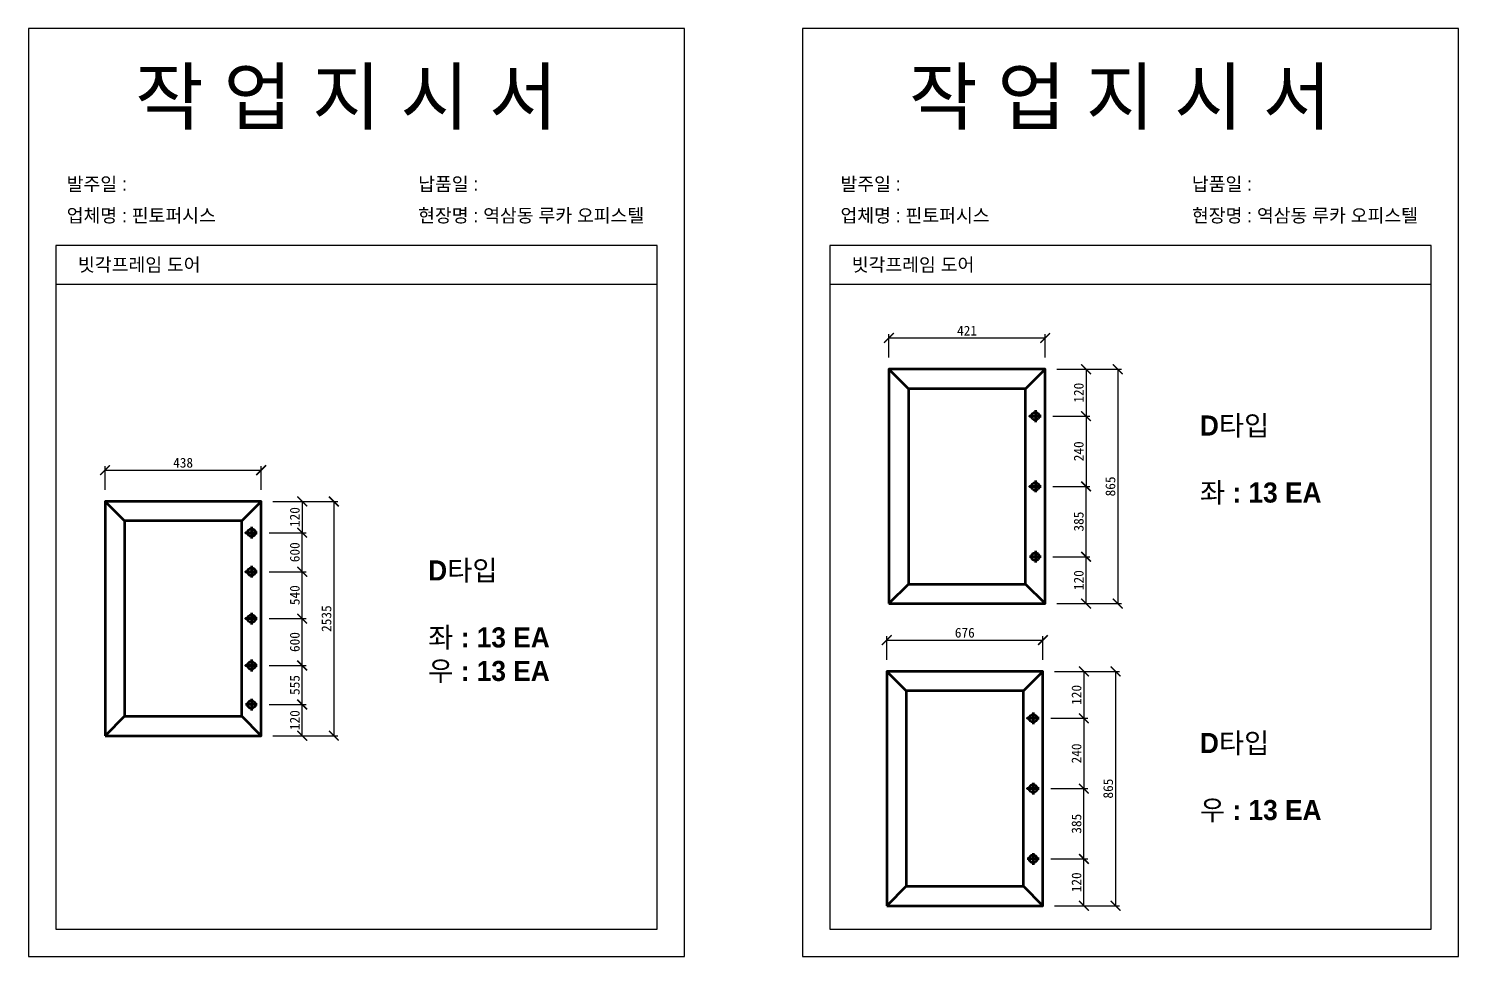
# Model space of a CAD drawing. Header units: millimetres. Extents: x -44117 to 256353, y -2095463 to 65325.
# Drawn here: x 5509 to 9170, y -381 to 1995 of the extents above; entities that cross this region are included whole.
import ezdxf

# ---------------------------------------------------------------- set-up
doc = ezdxf.new("R2010")
doc.units = ezdxf.units.MM
doc.header["$LTSCALE"] = 10
doc.layers.add('Layer1', color=7, linetype='Continuous', lineweight=70)
doc.dimstyles.new('ISO-25', dxfattribs={"dimtxt": 2.5, "dimasz": 2.5, "dimexe": 1, "dimexo": 1, "dimtad": 1, "dimtxsty": 'Standard', "dimblk": 'ARCHTICK', "dimcen": 2.5, "dimadec": 0, "dimazin": 0, "dimtfac": 1, "dimtmove": 0, "dimatfit": 3, "dimfxl": 0, "dimarcsym": 0})

# ---------------------------------------------------------------- blocks, each defined once
blk = doc.blocks.new('_ArchTick')
at = {"color": 0, "linetype": 'ByBlock', "const_width": 0.15}
blk.add_lwpolyline([(-0.5, -0.5), (0.5, 0.5)], dxfattribs=at)
blk = doc.blocks.new('*D80')
at = {"color": 0, "lineweight": -2}
for p, q in [((5704.5, 813.9), (5704.5, 874.1)), ((5704.5, 864.1), (6104.5, 864.1)), ((6104.5, 813.9), (6104.5, 874.1))]:
    blk.add_line(p, q, dxfattribs=at)
at = {"layer": 'Defpoints', "color": 0}
for p in [(6104.5, 864.1), (5704.5, 783.9), (6104.5, 783.9)]:
    blk.add_point(p, dxfattribs=at)
at = {"color": 0, "lineweight": -2, "xscale": 25, "yscale": 25, "zscale": 25, "rotation": 180}
blk.add_blockref('_ArchTick', (5704.5, 864.1), dxfattribs=at)
at = {"color": 0, "lineweight": -2, "xscale": 25, "yscale": 25, "zscale": 25}
blk.add_blockref('_ArchTick', (6104.5, 864.1), dxfattribs=at)
at = {"color": 0, "insert": (5904.5, 882.9), "char_height": 25, "attachment_point": 5}
blk.add_mtext('438', dxfattribs=at)
blk = doc.blocks.new('*D81')
at = {"color": 0, "lineweight": -2}
for p, q in [((6124.5, 263.9), (6219.4, 263.9)), ((6209.4, 183.9), (6209.4, 263.9)), ((6134.5, 183.9), (6219.4, 183.9))]:
    blk.add_line(p, q, dxfattribs=at)
at = {"layer": 'Defpoints', "color": 0}
for p in [(6094.5, 263.9), (6209.4, 263.9), (6104.5, 183.9)]:
    blk.add_point(p, dxfattribs=at)
at = {"color": 0, "lineweight": -2, "xscale": 25, "yscale": 25, "zscale": 25}
for p, rotation in [((6209.4, 263.9), 90), ((6209.4, 183.9), 270)]:
    blk.add_blockref('_ArchTick', p, dxfattribs=dict(at, rotation=rotation))
at = {"color": 0, "insert": (6190.6, 223.9), "char_height": 25, "attachment_point": 5, "rotation": 90}
blk.add_mtext('120', dxfattribs=at)
blk = doc.blocks.new('*D74')
at = {"color": 0, "lineweight": -2}
for p, q in [((6134.5, 783.9), (6219.4, 783.9)), ((6209.4, 783.9), (6209.4, 703.9)), ((6124.5, 703.9), (6219.4, 703.9))]:
    blk.add_line(p, q, dxfattribs=at)
at = {"layer": 'Defpoints', "color": 0}
for p in [(6104.5, 783.9), (6094.5, 703.9), (6209.4, 703.9)]:
    blk.add_point(p, dxfattribs=at)
at = {"color": 0, "lineweight": -2, "xscale": 25, "yscale": 25, "zscale": 25}
for p, rotation in [((6209.4, 783.9), 90), ((6209.4, 703.9), 270)]:
    blk.add_blockref('_ArchTick', p, dxfattribs=dict(at, rotation=rotation))
at = {"color": 0, "insert": (6190.6, 743.9), "char_height": 25, "attachment_point": 5, "rotation": 90}
blk.add_mtext('120', dxfattribs=at)
blk = doc.blocks.new('*D75')
at = {"color": 0, "lineweight": -2}
for p, q in [((6134.5, 783.9), (6300.4, 783.9)), ((6290.4, 783.9), (6290.4, 183.9)), ((6134.5, 183.9), (6300.4, 183.9))]:
    blk.add_line(p, q, dxfattribs=at)
at = {"layer": 'Defpoints', "color": 0}
for p in [(6104.5, 783.9), (6104.5, 183.9), (6290.4, 183.9)]:
    blk.add_point(p, dxfattribs=at)
at = {"color": 0, "lineweight": -2, "xscale": 25, "yscale": 25, "zscale": 25}
for p, rotation in [((6290.4, 783.9), 90), ((6290.4, 183.9), 270)]:
    blk.add_blockref('_ArchTick', p, dxfattribs=dict(at, rotation=rotation))
at = {"color": 0, "insert": (6271.7, 483.9), "char_height": 25, "attachment_point": 5, "rotation": 90}
blk.add_mtext('2535', dxfattribs=at)
blk = doc.blocks.new('*D76')
at = {"color": 0, "lineweight": -2}
for p, q in [((6124.5, 363.9), (6219.4, 363.9)), ((6209.4, 263.9), (6209.4, 363.9)), ((6124.5, 263.9), (6219.4, 263.9))]:
    blk.add_line(p, q, dxfattribs=at)
at = {"layer": 'Defpoints', "color": 0}
for p in [(6094.5, 363.9), (6209.4, 363.9), (6094.5, 263.9)]:
    blk.add_point(p, dxfattribs=at)
at = {"color": 0, "lineweight": -2, "xscale": 25, "yscale": 25, "zscale": 25}
for p, rotation in [((6209.4, 363.9), 90), ((6209.4, 263.9), 270)]:
    blk.add_blockref('_ArchTick', p, dxfattribs=dict(at, rotation=rotation))
at = {"color": 0, "insert": (6190.6, 313.9), "char_height": 25, "attachment_point": 5, "rotation": 90}
blk.add_mtext('555', dxfattribs=at)
blk = doc.blocks.new('*D77')
at = {"color": 0, "lineweight": -2}
for p, q in [((6124.5, 483.9), (6219.4, 483.9)), ((6209.4, 363.9), (6209.4, 483.9)), ((6124.5, 363.9), (6219.4, 363.9))]:
    blk.add_line(p, q, dxfattribs=at)
at = {"layer": 'Defpoints', "color": 0}
for p in [(6094.5, 483.9), (6209.4, 483.9), (6094.5, 363.9)]:
    blk.add_point(p, dxfattribs=at)
at = {"color": 0, "lineweight": -2, "xscale": 25, "yscale": 25, "zscale": 25}
for p, rotation in [((6209.4, 483.9), 90), ((6209.4, 363.9), 270)]:
    blk.add_blockref('_ArchTick', p, dxfattribs=dict(at, rotation=rotation))
at = {"color": 0, "insert": (6190.6, 423.9), "char_height": 25, "attachment_point": 5, "rotation": 90}
blk.add_mtext('600', dxfattribs=at)
blk = doc.blocks.new('*D78')
at = {"color": 0, "lineweight": -2}
for p, q in [((6124.5, 603.9), (6219.4, 603.9)), ((6209.4, 483.9), (6209.4, 603.9)), ((6124.5, 483.9), (6219.4, 483.9))]:
    blk.add_line(p, q, dxfattribs=at)
at = {"layer": 'Defpoints', "color": 0}
for p in [(6094.5, 603.9), (6209.4, 603.9), (6094.5, 483.9)]:
    blk.add_point(p, dxfattribs=at)
at = {"color": 0, "lineweight": -2, "xscale": 25, "yscale": 25, "zscale": 25}
for p, rotation in [((6209.4, 603.9), 90), ((6209.4, 483.9), 270)]:
    blk.add_blockref('_ArchTick', p, dxfattribs=dict(at, rotation=rotation))
at = {"color": 0, "insert": (6190.6, 543.9), "char_height": 25, "attachment_point": 5, "rotation": 90}
blk.add_mtext('540', dxfattribs=at)
blk = doc.blocks.new('*D79')
at = {"color": 0, "lineweight": -2}
for p, q in [((6124.5, 703.9), (6219.4, 703.9)), ((6209.4, 603.9), (6209.4, 703.9)), ((6124.5, 603.9), (6219.4, 603.9))]:
    blk.add_line(p, q, dxfattribs=at)
at = {"layer": 'Defpoints', "color": 0}
for p in [(6094.5, 703.9), (6209.4, 703.9), (6094.5, 603.9)]:
    blk.add_point(p, dxfattribs=at)
at = {"color": 0, "lineweight": -2, "xscale": 25, "yscale": 25, "zscale": 25}
for p, rotation in [((6209.4, 703.9), 90), ((6209.4, 603.9), 270)]:
    blk.add_blockref('_ArchTick', p, dxfattribs=dict(at, rotation=rotation))
at = {"color": 0, "insert": (6190.6, 653.9), "char_height": 25, "attachment_point": 5, "rotation": 90}
blk.add_mtext('600', dxfattribs=at)
blk = doc.blocks.new('*D86')
at = {"color": 0, "lineweight": -2}
for p, q in [((7712, 1152.4), (7712, 1212.7)), ((8112, 1152.4), (8112, 1212.7)), ((7712, 1202.7), (8112, 1202.7))]:
    blk.add_line(p, q, dxfattribs=at)
at = {"layer": 'Defpoints', "color": 0}
for p in [(8112, 1202.7), (7712, 1122.4), (8112, 1122.4)]:
    blk.add_point(p, dxfattribs=at)
at = {"color": 0, "lineweight": -2, "xscale": 25, "yscale": 25, "zscale": 25, "rotation": 180}
blk.add_blockref('_ArchTick', (7712, 1202.7), dxfattribs=at)
at = {"color": 0, "lineweight": -2, "xscale": 25, "yscale": 25, "zscale": 25}
blk.add_blockref('_ArchTick', (8112, 1202.7), dxfattribs=at)
at = {"color": 0, "insert": (7912, 1221.4), "char_height": 25, "attachment_point": 5}
blk.add_mtext('421', dxfattribs=at)
blk = doc.blocks.new('*D87')
at = {"color": 0, "lineweight": -2}
for p, q in [((8132, 642.4), (8226.8, 642.4)), ((8216.8, 522.4), (8216.8, 642.4)), ((8142, 522.4), (8226.8, 522.4))]:
    blk.add_line(p, q, dxfattribs=at)
at = {"layer": 'Defpoints', "color": 0}
for p in [(8102, 642.4), (8216.8, 642.4), (8112, 522.4)]:
    blk.add_point(p, dxfattribs=at)
at = {"color": 0, "lineweight": -2, "xscale": 25, "yscale": 25, "zscale": 25}
for p, rotation in [((8216.8, 642.4), 90), ((8216.8, 522.4), 270)]:
    blk.add_blockref('_ArchTick', p, dxfattribs=dict(at, rotation=rotation))
at = {"color": 0, "insert": (8198.1, 582.4), "char_height": 25, "attachment_point": 5, "rotation": 90}
blk.add_mtext('120', dxfattribs=at)
blk = doc.blocks.new('*D82')
at = {"color": 0, "lineweight": -2}
for p, q in [((8142, 1122.4), (8226.8, 1122.4)), ((8216.8, 1122.4), (8216.8, 1002.4)), ((8132, 1002.4), (8226.8, 1002.4))]:
    blk.add_line(p, q, dxfattribs=at)
at = {"layer": 'Defpoints', "color": 0}
for p in [(8112, 1122.4), (8102, 1002.4), (8216.8, 1002.4)]:
    blk.add_point(p, dxfattribs=at)
at = {"color": 0, "lineweight": -2, "xscale": 25, "yscale": 25, "zscale": 25}
for p, rotation in [((8216.8, 1122.4), 90), ((8216.8, 1002.4), 270)]:
    blk.add_blockref('_ArchTick', p, dxfattribs=dict(at, rotation=rotation))
at = {"color": 0, "insert": (8198.1, 1062.4), "char_height": 25, "attachment_point": 5, "rotation": 90}
blk.add_mtext('120', dxfattribs=at)
blk = doc.blocks.new('*D83')
at = {"color": 0, "lineweight": -2}
for p, q in [((8142, 1122.4), (8307.9, 1122.4)), ((8297.9, 1122.4), (8297.9, 522.4)), ((8142, 522.4), (8307.9, 522.4))]:
    blk.add_line(p, q, dxfattribs=at)
at = {"layer": 'Defpoints', "color": 0}
for p in [(8112, 1122.4), (8112, 522.4), (8297.9, 522.4)]:
    blk.add_point(p, dxfattribs=at)
at = {"color": 0, "lineweight": -2, "xscale": 25, "yscale": 25, "zscale": 25}
for p, rotation in [((8297.9, 1122.4), 90), ((8297.9, 522.4), 270)]:
    blk.add_blockref('_ArchTick', p, dxfattribs=dict(at, rotation=rotation))
at = {"color": 0, "insert": (8279.2, 822.4), "char_height": 25, "attachment_point": 5, "rotation": 90}
blk.add_mtext('865', dxfattribs=at)
blk = doc.blocks.new('*D84')
at = {"color": 0, "lineweight": -2}
for p, q in [((8132, 822.4), (8226.8, 822.4)), ((8216.8, 642.4), (8216.8, 822.4)), ((8132, 642.4), (8226.8, 642.4))]:
    blk.add_line(p, q, dxfattribs=at)
at = {"layer": 'Defpoints', "color": 0}
for p in [(8102, 822.4), (8216.8, 822.4), (8102, 642.4)]:
    blk.add_point(p, dxfattribs=at)
at = {"color": 0, "lineweight": -2, "xscale": 25, "yscale": 25, "zscale": 25}
for p, rotation in [((8216.8, 822.4), 90), ((8216.8, 642.4), 270)]:
    blk.add_blockref('_ArchTick', p, dxfattribs=dict(at, rotation=rotation))
at = {"color": 0, "insert": (8198.1, 732.4), "char_height": 25, "attachment_point": 5, "rotation": 90}
blk.add_mtext('385', dxfattribs=at)
blk = doc.blocks.new('*D85')
at = {"color": 0, "lineweight": -2}
for p, q in [((8132, 1002.4), (8226.8, 1002.4)), ((8216.8, 1002.4), (8216.8, 822.4)), ((8132, 822.4), (8226.8, 822.4))]:
    blk.add_line(p, q, dxfattribs=at)
at = {"layer": 'Defpoints', "color": 0}
for p in [(8102, 1002.4), (8102, 822.4), (8216.8, 822.4)]:
    blk.add_point(p, dxfattribs=at)
at = {"color": 0, "lineweight": -2, "xscale": 25, "yscale": 25, "zscale": 25}
for p, rotation in [((8216.8, 1002.4), 90), ((8216.8, 822.4), 270)]:
    blk.add_blockref('_ArchTick', p, dxfattribs=dict(at, rotation=rotation))
at = {"color": 0, "insert": (8198.1, 912.4), "char_height": 25, "attachment_point": 5, "rotation": 90}
blk.add_mtext('240', dxfattribs=at)
blk = doc.blocks.new('*D92')
at = {"color": 0, "lineweight": -2}
for p, q in [((7706.3, 378.6), (7706.3, 438.9)), ((7706.3, 428.9), (8106.3, 428.9)), ((8106.3, 378.6), (8106.3, 438.9))]:
    blk.add_line(p, q, dxfattribs=at)
at = {"layer": 'Defpoints', "color": 0}
for p in [(8106.3, 428.9), (7706.3, 348.6), (8106.3, 348.6)]:
    blk.add_point(p, dxfattribs=at)
at = {"color": 0, "lineweight": -2, "xscale": 25, "yscale": 25, "zscale": 25, "rotation": 180}
blk.add_blockref('_ArchTick', (7706.3, 428.9), dxfattribs=at)
at = {"color": 0, "lineweight": -2, "xscale": 25, "yscale": 25, "zscale": 25}
blk.add_blockref('_ArchTick', (8106.3, 428.9), dxfattribs=at)
at = {"color": 0, "insert": (7906.3, 447.6), "char_height": 25, "attachment_point": 5}
blk.add_mtext('676', dxfattribs=at)
blk = doc.blocks.new('*D93')
at = {"color": 0, "lineweight": -2}
for p, q in [((8126.3, -131.4), (8221.2, -131.4)), ((8211.2, -251.4), (8211.2, -131.4)), ((8136.3, -251.4), (8221.2, -251.4))]:
    blk.add_line(p, q, dxfattribs=at)
at = {"layer": 'Defpoints', "color": 0}
for p in [(8096.3, -131.4), (8211.2, -131.4), (8106.3, -251.4)]:
    blk.add_point(p, dxfattribs=at)
at = {"color": 0, "lineweight": -2, "xscale": 25, "yscale": 25, "zscale": 25}
for p, rotation in [((8211.2, -131.4), 90), ((8211.2, -251.4), 270)]:
    blk.add_blockref('_ArchTick', p, dxfattribs=dict(at, rotation=rotation))
at = {"color": 0, "insert": (8192.4, -191.4), "char_height": 25, "attachment_point": 5, "rotation": 90}
blk.add_mtext('120', dxfattribs=at)
blk = doc.blocks.new('*D88')
at = {"color": 0, "lineweight": -2}
for p, q in [((8136.3, 348.6), (8221.2, 348.6)), ((8211.2, 348.6), (8211.2, 228.6)), ((8126.3, 228.6), (8221.2, 228.6))]:
    blk.add_line(p, q, dxfattribs=at)
at = {"layer": 'Defpoints', "color": 0}
for p in [(8106.3, 348.6), (8096.3, 228.6), (8211.2, 228.6)]:
    blk.add_point(p, dxfattribs=at)
at = {"color": 0, "lineweight": -2, "xscale": 25, "yscale": 25, "zscale": 25}
for p, rotation in [((8211.2, 348.6), 90), ((8211.2, 228.6), 270)]:
    blk.add_blockref('_ArchTick', p, dxfattribs=dict(at, rotation=rotation))
at = {"color": 0, "insert": (8192.4, 288.6), "char_height": 25, "attachment_point": 5, "rotation": 90}
blk.add_mtext('120', dxfattribs=at)
blk = doc.blocks.new('*D89')
at = {"color": 0, "lineweight": -2}
for p, q in [((8136.3, 348.6), (8302.2, 348.6)), ((8292.2, 348.6), (8292.2, -251.4)), ((8136.3, -251.4), (8302.2, -251.4))]:
    blk.add_line(p, q, dxfattribs=at)
at = {"layer": 'Defpoints', "color": 0}
for p in [(8106.3, 348.6), (8106.3, -251.4), (8292.2, -251.4)]:
    blk.add_point(p, dxfattribs=at)
at = {"color": 0, "lineweight": -2, "xscale": 25, "yscale": 25, "zscale": 25}
for p, rotation in [((8292.2, 348.6), 90), ((8292.2, -251.4), 270)]:
    blk.add_blockref('_ArchTick', p, dxfattribs=dict(at, rotation=rotation))
at = {"color": 0, "insert": (8273.5, 48.6), "char_height": 25, "attachment_point": 5, "rotation": 90}
blk.add_mtext('865', dxfattribs=at)
blk = doc.blocks.new('*D90')
at = {"color": 0, "lineweight": -2}
for p, q in [((8126.3, 48.6), (8221.2, 48.6)), ((8211.2, -131.4), (8211.2, 48.6)), ((8126.3, -131.4), (8221.2, -131.4))]:
    blk.add_line(p, q, dxfattribs=at)
at = {"layer": 'Defpoints', "color": 0}
for p in [(8096.3, 48.6), (8211.2, 48.6), (8096.3, -131.4)]:
    blk.add_point(p, dxfattribs=at)
at = {"color": 0, "lineweight": -2, "xscale": 25, "yscale": 25, "zscale": 25}
for p, rotation in [((8211.2, 48.6), 90), ((8211.2, -131.4), 270)]:
    blk.add_blockref('_ArchTick', p, dxfattribs=dict(at, rotation=rotation))
at = {"color": 0, "insert": (8192.4, -41.4), "char_height": 25, "attachment_point": 5, "rotation": 90}
blk.add_mtext('385', dxfattribs=at)
blk = doc.blocks.new('*D91')
at = {"color": 0, "lineweight": -2}
for p, q in [((8126.3, 228.6), (8221.2, 228.6)), ((8211.2, 228.6), (8211.2, 48.6)), ((8126.3, 48.6), (8221.2, 48.6))]:
    blk.add_line(p, q, dxfattribs=at)
at = {"layer": 'Defpoints', "color": 0}
for p in [(8096.3, 228.6), (8096.3, 48.6), (8211.2, 48.6)]:
    blk.add_point(p, dxfattribs=at)
at = {"color": 0, "lineweight": -2, "xscale": 25, "yscale": 25, "zscale": 25}
for p, rotation in [((8211.2, 228.6), 90), ((8211.2, 48.6), 270)]:
    blk.add_blockref('_ArchTick', p, dxfattribs=dict(at, rotation=rotation))
at = {"color": 0, "insert": (8192.4, 138.6), "char_height": 25, "attachment_point": 5, "rotation": 90}
blk.add_mtext('240', dxfattribs=at)

msp = doc.modelspace()

# ---------------------------------------------------------------- linework, layer by layer
for p, q in [((7118.8425, 1439.68849), (5578.8425, 1439.68849)), ((9100.27462, 1439.68849), (7560.27462, 1439.68849)), ((7118.8425, 1339.68849), (5578.8425, 1339.68849)), ((9100.27462, 1339.68849), (7560.27462, 1339.68849))]:
    msp.add_line(p, q)
for points in [[(5508.8425, -381.14178), (7188.8425, -381.14178), (7188.8425, 1994.85822), (5508.8425, 1994.85822)], [(7490.27462, -381.14178), (9170.27462, -381.14178), (9170.27462, 1994.85822), (7490.27462, 1994.85822)]]:
    msp.add_lwpolyline(points, close=True)
for points in [[(5578.8425, 1439.68849), (5578.8425, -311.14178), (7118.8425, -311.14178), (7118.8425, 1439.68849)], [(7560.27462, 1439.68849), (7560.27462, -311.14178), (9100.27462, -311.14178), (9100.27462, 1439.68849)]]:
    msp.add_lwpolyline(points)
at = {"layer": 'Layer1'}
for p, q in [((7761.98366, 1072.39181), (7711.98366, 1122.39181)), ((8061.98366, 1072.39181), (8111.98366, 1122.39181)), ((8086.98366, 1017.39181), (8086.98366, 987.39181)), ((8086.98366, 837.39181), (8086.98366, 807.39181)), ((5754.52232, 733.88385), (5704.52232, 783.88385)), ((6054.52232, 733.88385), (6104.52232, 783.88385)), ((6079.52232, 718.88385), (6079.52232, 688.88385)), ((8101.98366, 642.39181), (8071.98366, 642.39181)), ((8086.98366, 657.39181), (8086.98366, 627.39181)), ((6079.52232, 618.88385), (6079.52232, 588.88385)), ((7761.98366, 572.39181), (7711.98366, 522.39181)), ((8111.98366, 522.39181), (8061.98366, 572.39181)), ((6079.52232, 498.88385), (6079.52232, 468.88385)), ((6079.52232, 378.88385), (6079.52232, 348.88385)), ((7756.31187, 298.60708), (7706.31187, 348.60708)), ((8056.31187, 298.60708), (8106.31187, 348.60708)), ((6094.52232, 263.88385), (6064.52232, 263.88385)), ((6079.52232, 278.88385), (6079.52232, 248.88385)), ((5754.52232, 233.88385), (5704.52232, 183.88385)), ((6104.52232, 183.88385), (6054.52232, 233.88385)), ((8081.31187, 243.60708), (8081.31187, 213.60708)), ((8081.31187, 63.60708), (8081.31187, 33.60708)), ((8096.31187, -131.39292), (8066.31187, -131.39292)), ((8081.31187, -116.39292), (8081.31187, -146.39292)), ((7756.31187, -201.39292), (7706.31187, -251.39292)), ((8106.31187, -251.39292), (8056.31187, -201.39292))]:
    msp.add_line(p, q, dxfattribs=at)
for points in [[(7711.98366, 522.39181), (8111.98366, 522.39181), (8111.98366, 1122.39181), (7711.98366, 1122.39181)], [(7761.98366, 572.39181), (8061.98366, 572.39181), (8061.98366, 1072.39181), (7761.98366, 1072.39181)], [(8101.98366, 1002.39181), (8071.98366, 1002.39181)], [(8101.98366, 822.39181), (8071.98366, 822.39181)], [(5704.52232, 183.88385), (6104.52232, 183.88385), (6104.52232, 783.88385), (5704.52232, 783.88385)], [(5754.52232, 233.88385), (6054.52232, 233.88385), (6054.52232, 733.88385), (5754.52232, 733.88385)], [(6094.52232, 703.88385), (6064.52232, 703.88385)], [(6094.52232, 603.88385), (6064.52232, 603.88385)], [(6094.52232, 483.88385), (6064.52232, 483.88385)], [(6094.52232, 363.88385), (6064.52232, 363.88385)], [(7706.31187, -251.39292), (8106.31187, -251.39292), (8106.31187, 348.60708), (7706.31187, 348.60708)], [(7756.31187, -201.39292), (8056.31187, -201.39292), (8056.31187, 298.60708), (7756.31187, 298.60708)], [(8096.31187, 228.60708), (8066.31187, 228.60708)], [(8096.31187, 48.60708), (8066.31187, 48.60708)]]:
    msp.add_lwpolyline(points, close=True, dxfattribs=at)
for centre in [(8086.98366, 1002.39181), (8086.98366, 822.39181), (6079.52232, 703.88385), (8086.98366, 642.39181), (6079.52232, 603.88385), (6079.52232, 483.88385), (6079.52232, 363.88385), (6079.52232, 263.88385), (8081.31187, 228.60708), (8081.31187, 48.60708), (8081.31187, -131.39292)]:
    msp.add_circle(centre, 10, dxfattribs=at)

# ---------------------------------------------------------------- texts
at = {"attachment_point": 1}
for s, heights, insert, char_height in [('{\\fGulim|b0|i0|c129|p50;작 업 지 시 서}', [-155.84554], (5781.6491, 1890.69571), 140), ('{\\fGulim|b0|i0|c129|p50;작 업 지 시 서}', [-155.84554], (7763.08123, 1890.69571), 140), ('{\\fGulim|b0|i0|c129|p50;발주일 :}', [-38.18216], (5606.43975, 1613.97528), 34.3), ('{\\fGulim|b0|i0|c129|p50;납품일 :}', [-37.67976], (6506.41773, 1613.97528), 34.3), ('{\\fGulim|b0|i0|c129|p50;발주일 :}', [-38.18216], (7587.87187, 1613.97528), 34.3), ('{\\fGulim|b0|i0|c129|p50;납품일 :}', [-37.67976], (8487.84986, 1613.97528), 34.3), ('{\\fGulim|b0|i0|c129|p50;업체명 : 핀토퍼시스}', [-38.2735], (5606.43975, 1533.31911), 34.3), ('{\\fGulim|b0|i0|c129|p50;현장명 : 역삼동 루카 오피스텔}', [-38.31917], (6506.41773, 1533.31911), 34.3), ('{\\fGulim|b0|i0|c129|p50;업체명 : 핀토퍼시스}', [-38.2735], (7587.87187, 1533.31911), 34.3), ('{\\fGulim|b0|i0|c129|p50;현장명 : 역삼동 루카 오피스텔}', [-38.31917], (8487.84986, 1533.31911), 34.3), ('{\\fGulim|b0|i0|c129|p50;빗각프레임 도어}', [-38.36485], (5635.40233, 1407.45053), 34.3), ('{\\fGulim|b0|i0|c129|p50;빗각프레임 도어}', [-38.36485], (7616.83446, 1407.45053), 34.3), ('{\\fGulim|b1|i0|c129|p50;D타입\\P\\P좌 : 13 EA}', [-230.98056], (8508.30164, 1004.10644), 51.45), ('{\\fGulim|b1|i0|c129|p50;D타입\\P\\P좌 : 13 EA\\P우 : 13 EA}', [-318.15972], (6532.02389, 632.9856), 51.45), ('{\\fGulim|b1|i0|c129|p50;D타입\\P\\P우 : 13 EA}', [-230.09583], (8508.30164, 191.05005), 51.45)]:
    msp.add_mtext_dynamic_manual_height_columns(s, width=3307.3198183, gutter_width=12.5, heights=heights, dxfattribs=dict(at, insert=insert, char_height=char_height))

# ---------------------------------------------------------------- dimensions: what is measured, and where the dimension line sits
for base, p1, p2, text, picture, middle in [((8111.98366, 1202.65161), (7711.98366, 1122.39181), (8111.98366, 1122.39181), '421', '*D86', (7911.98366, 1221.40161)), ((6104.52232, 864.14365), (5704.52232, 783.88385), (6104.52232, 783.88385), '438', '*D80', (5904.52232, 882.89365)), ((8106.31187, 428.86688), (7706.31187, 348.60708), (8106.31187, 348.60708), '676', '*D92', (7906.31187, 447.61688))]:
    dim = msp.add_linear_dim(base=base, p1=p1, p2=p2, text=text, dimstyle='ISO-25', override={"dimscale": 10, "dimexo": 3})
    dim.commit()
    dim.dimension.update_dxf_attribs({"geometry": picture, "text_midpoint": middle})
for base, p1, p2, picture, middle in [((8216.82898, 1002.39181), (8111.98366, 1122.39181), (8101.98366, 1002.39181), '*D82', (8198.07898, 1062.39181)), ((8216.82898, 642.39181), (8111.98366, 522.39181), (8101.98366, 642.39181), '*D87', (8198.07898, 582.39181)), ((8211.15718, 228.60708), (8106.31187, 348.60708), (8096.31187, 228.60708), '*D88', (8192.40718, 288.60708))]:
    dim = msp.add_linear_dim(base=base, p1=p1, p2=p2, angle=90, dimstyle='ISO-25', override={"dimscale": 10, "dimexo": 3})
    dim.commit()
    dim.dimension.update_dxf_attribs({"geometry": picture, "text_midpoint": middle})
for base, p1, p2, text, override, picture, middle in [((8297.90366, 522.39181), (8111.98366, 1122.39181), (8111.98366, 522.39181), '865', {"dimscale": 10, "dimexo": 3}, '*D83', (8279.15366, 822.39181)), ((8216.82898, 822.39181), (8101.98366, 1002.39181), (8101.98366, 822.39181), '240', {"dimscale": 10, "dimexo": 3}, '*D85', (8198.07898, 912.39181)), ((8216.82898, 822.39181), (8101.98366, 642.39181), (8101.98366, 822.39181), '385', {"dimscale": 10, "dimexo": 3}, '*D84', (8198.07898, 732.39181)), ((6209.36764, 703.88385), (6104.52232, 783.88385), (6094.52232, 703.88385), '120', {"dimscale": 10, "dimexo": 3}, '*D74', (6190.61764, 743.88385)), ((6290.44232, 183.88385), (6104.52232, 783.88385), (6104.52232, 183.88385), '2535', {"dimscale": 10, "dimexo": 3}, '*D75', (6271.69232, 483.88385)), ((6209.36764, 703.88385), (6094.52232, 603.88385), (6094.52232, 703.88385), '600', {"dimscale": 10, "dimexo": 3, "dimtmove": 1}, '*D79', (6190.61764, 653.88385)), ((6209.36764, 603.88385), (6094.52232, 483.88385), (6094.52232, 603.88385), '540', {"dimscale": 10, "dimexo": 3, "dimtmove": 1}, '*D78', (6190.61764, 543.88385)), ((6209.36764, 483.88385), (6094.52232, 363.88385), (6094.52232, 483.88385), '600', {"dimscale": 10, "dimexo": 3, "dimtmove": 1}, '*D77', (6190.61764, 423.88385)), ((6209.36764, 363.88385), (6094.52232, 263.88385), (6094.52232, 363.88385), '555', {"dimscale": 10, "dimexo": 3}, '*D76', (6190.61764, 313.88385)), ((8292.23186, -251.39292), (8106.31187, 348.60708), (8106.31187, -251.39292), '865', {"dimscale": 10, "dimexo": 3}, '*D89', (8273.48186, 48.60708)), ((6209.36764, 263.88385), (6104.52232, 183.88385), (6094.52232, 263.88385), '120', {"dimscale": 10, "dimexo": 3}, '*D81', (6190.61764, 223.88385)), ((8211.15718, 48.60708), (8096.31187, 228.60708), (8096.31187, 48.60708), '240', {"dimscale": 10, "dimexo": 3}, '*D91', (8192.40718, 138.60708)), ((8211.15718, 48.60708), (8096.31187, -131.39292), (8096.31187, 48.60708), '385', {"dimscale": 10, "dimexo": 3}, '*D90', (8192.40718, -41.39292)), ((8211.15718, -131.39292), (8106.31187, -251.39292), (8096.31187, -131.39292), '120', {"dimscale": 10, "dimexo": 3}, '*D93', (8192.40718, -191.39292))]:
    dim = msp.add_linear_dim(base=base, p1=p1, p2=p2, angle=90, text=text, dimstyle='ISO-25', override=override)
    dim.commit()
    dim.dimension.update_dxf_attribs({"geometry": picture, "text_midpoint": middle})

doc.saveas('drawing.dxf')
